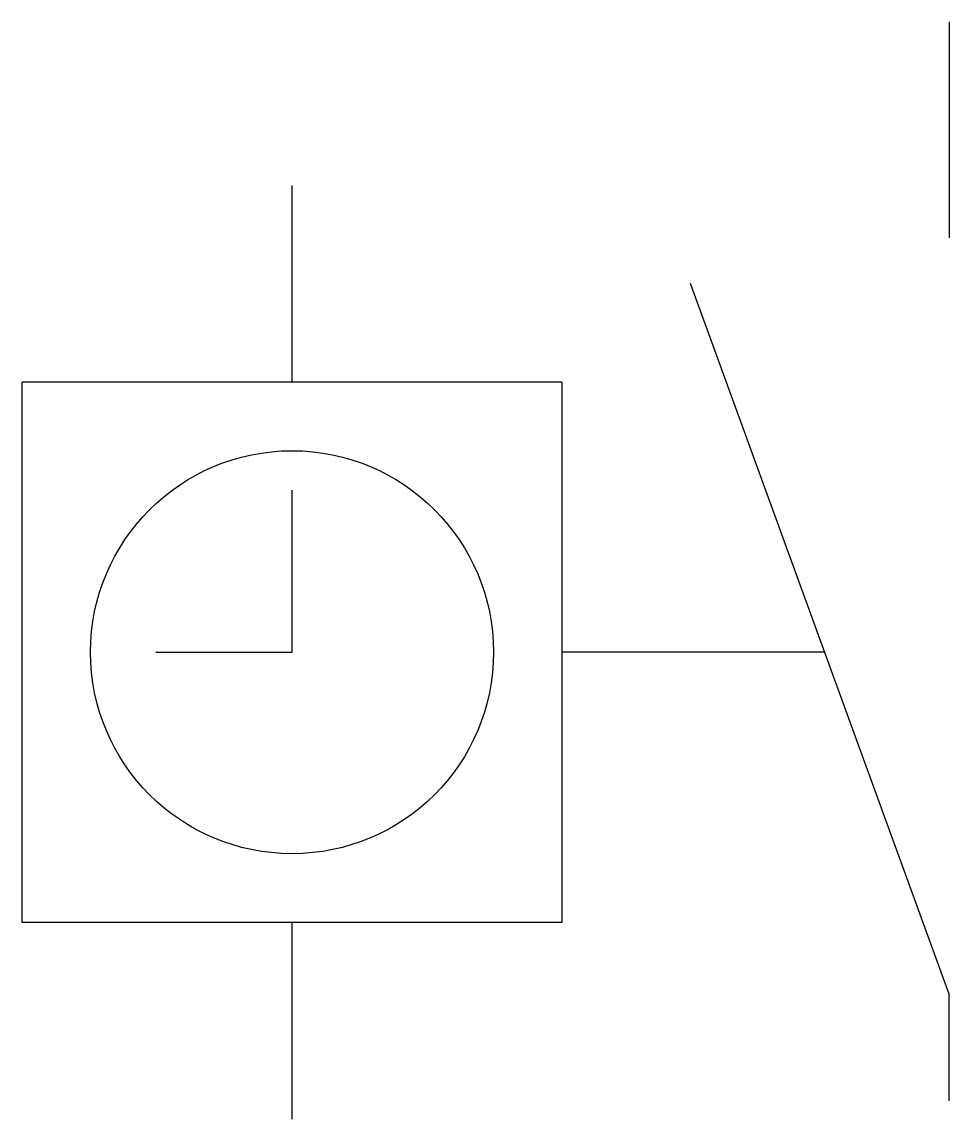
# Model space of a CAD drawing. Header units: millimetres. Extents: x 2476.85 to 2484.31, y 1661.1 to 1669.93.
import ezdxf

# ---------------------------------------------------------------- set-up
doc = ezdxf.new("R2010")
doc.units = ezdxf.units.MM
doc.layers.add('OCJ-ESQUEMAS UNIFILARES-CORREGIDOS IDO-REV.br$0$01-ELE-APARATOS', color=170, linetype='Continuous')

msp = doc.modelspace()

# ---------------------------------------------------------------- linework, layer by layer
at = {"layer": 'OCJ-ESQUEMAS UNIFILARES-CORREGIDOS IDO-REV.br$0$01-ELE-APARATOS'}
for p, q in [((2479.0277, 1667.0331), (2479.0277, 1668.6168)), ((2483.3129, 1664.86), (2481.2008, 1664.86)), ((2479.0277, 1661.1032), (2479.0277, 1662.6869))]:
    msp.add_line(p, q, dxfattribs=at)
for points in [[(2484.3142, 1669.932), (2484.3142, 1668.1936)], [(2484.3142, 1661.2508), (2484.3142, 1662.1089), (2482.2331, 1667.8266)], [(2477.9307, 1664.86), (2479.0277, 1664.86), (2479.0277, 1666.1638)]]:
    msp.add_lwpolyline(points, dxfattribs=at)
msp.add_lwpolyline([(2476.8546, 1662.6869), (2481.2008, 1662.6869), (2481.2008, 1667.0331), (2476.8546, 1667.0331)], close=True, dxfattribs=at)
msp.add_circle((2479.0277, 1664.86), 1.6214, dxfattribs=at)

doc.saveas('drawing.dxf')
